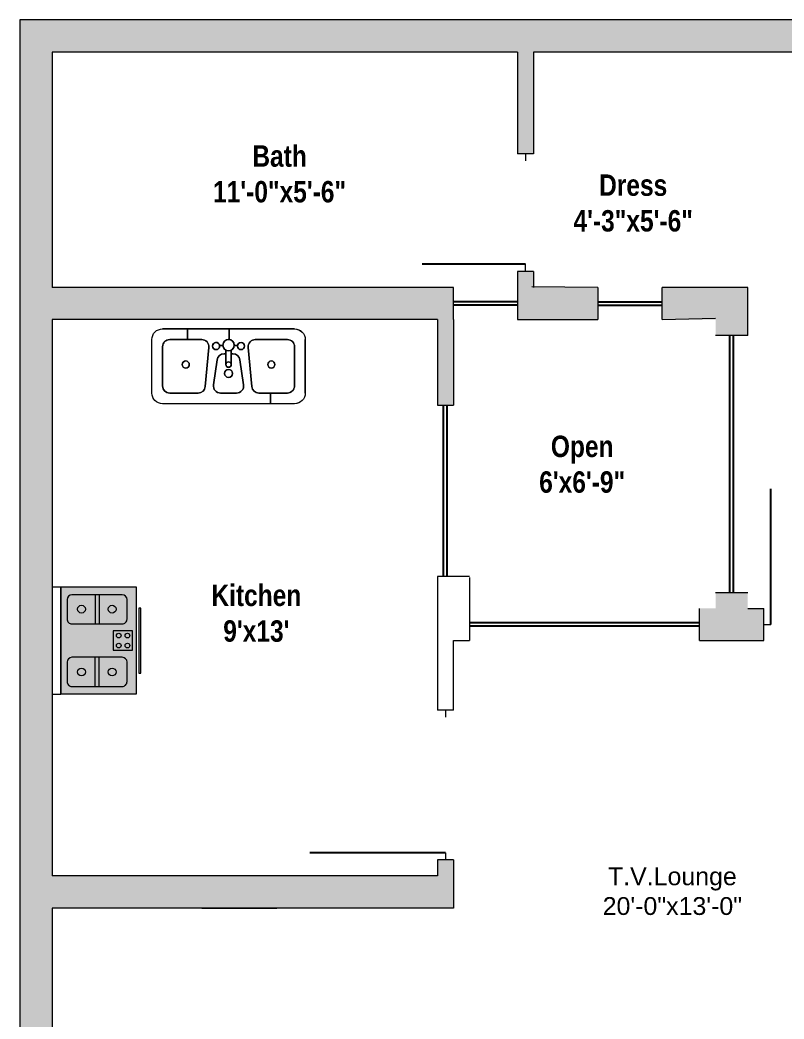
# Model space of a CAD drawing. Header units: inches. Extents: x 57 to 426, y 91 to 658.
# Drawn here: x 57.2 to 271.4, y 377.8 to 657.9 of the extents above; entities that cross this region are included whole.
import ezdxf

# ---------------------------------------------------------------- set-up
doc = ezdxf.new("R2010")
doc.units = ezdxf.units.IN
doc.header["$MEASUREMENT"] = 0
for name, color, linetype in [('dim', 5, 'Continuous'), ('doors', 7, 'Continuous'), ('labels', 7, 'Continuous'), ('windows', 130, 'Continuous')]:
    doc.layers.add(name, color=color, linetype=linetype)
doc.layers.add('FURNITURE', color=144, linetype='Continuous', lineweight=9)
doc.layers.add('line', color=7, linetype='Continuous', lineweight=13)
doc.styles.get("Standard").update_dxf_attribs({"font": 'arial.ttf'})
doc.styles.add('TECH', font='techb___.ttf', dxfattribs={"height": 2.5})

# ---------------------------------------------------------------- blocks, each defined once
blk = doc.blocks.new('FURN-G128')
at = {"layer": 'FURNITURE', "color": 7, "linetype": 'Continuous'}
for p, q in [((951.699619, 675.436587), (966.699619, 675.436587)), ((948.699619, 672.436587), (948.699619, 635.436587)), ((953.699619, 672.436587), (964.699619, 672.436587)), ((969.699619, 672.436587), (969.699619, 635.436587)), ((951.699619, 670.436587), (951.699619, 662.444834)), ((966.699619, 670.436587), (966.699619, 661.444834)), ((953.518548, 660.453048), (964.518548, 659.453048)), ((951.699619, 656.166282), (951.699619, 651.706892)), ((953.982462, 658.146181), (960.982462, 657.146181)), ((959.699619, 654.686587), (963.736002, 654.686587)), ((959.699619, 653.186587), (963.736002, 653.186587)), ((962.699619, 655.166282), (962.699619, 654.686587)), ((962.699619, 653.189639), (962.699619, 652.706892)), ((953.982462, 649.726993), (960.982462, 650.726993)), ((953.518548, 647.420126), (964.518548, 648.420126)), ((951.699619, 637.436587), (951.699619, 645.428339)), ((966.699619, 637.436587), (966.699619, 646.428339)), ((953.699619, 635.436587), (964.699619, 635.436587)), ((951.699619, 632.436587), (966.699619, 632.436587))]:
    blk.add_line(p, q, dxfattribs=at)
at = {"layer": 'FURNITURE', "color": 120, "linetype": 'Continuous'}
blk.add_lwpolyline([(969.699619, 654.144815), (966.695311, 654.144815, -0.468519), (965.049373, 652.357401), (965.049373, 651.422386, -2.152654), (963.881442, 650.436587, -0.464543), (965.049373, 651.422386), (965.049373, 652.357401, -0.262509), (963.736002, 653.186587), (962.699619, 653.186587), (962.699619, 652.706892, -0.373238), (960.982462, 650.726993), (953.982462, 649.726993, -0.456412), (951.699619, 651.706892), (951.699619, 656.166282, -0.456412), (953.982462, 658.146181), (960.982462, 657.146181, -0.373238), (962.699619, 655.166282), (962.699619, 654.686587), (963.736002, 654.686587, -0.262509), (965.049373, 655.515772), (965.049373, 656.450788, -0.464543), (963.881442, 657.436587, -1), (965.881442, 657.436587, -0.365614), (965.049373, 656.450788), (965.049373, 655.515772, -0.39029), (966.695311, 654.144815), (969.699619, 654.144815), (969.699619, 672.436587, 0.414214), (966.699619, 675.436587), (951.699619, 675.436587, 0.414214), (948.699619, 672.436587), (948.699619, 665.739959), (951.699619, 665.739959), (951.699619, 670.436587, -0.414214), (953.699619, 672.436587), (964.699619, 672.436587, -0.414214), (966.699619, 670.436587), (966.699619, 661.444834, -0.441024), (964.518548, 659.453048), (953.518548, 660.453048, -0.387902), (951.699619, 662.444834), (951.699619, 665.739959), (948.699619, 665.739959), (948.699619, 635.436587, 0.414214), (951.699619, 632.436587), (966.699619, 632.436587, 0.414214), (969.699619, 635.436587), (969.699619, 642.402897), (966.699619, 642.402897), (966.699619, 637.436587, -0.414214), (964.699619, 635.436587), (953.699619, 635.436587, -0.414214), (951.699619, 637.436587), (951.699619, 645.428339, -0.387902), (953.518548, 647.420126), (964.518548, 648.420126, -0.441024), (966.699619, 646.428339), (966.699619, 642.402897), (969.699619, 642.402897)], format="xyb", close=True, dxfattribs=at)
at = {"layer": 'FURNITURE', "color": 121, "linetype": 'Continuous'}
for points in [[(966.699619, 670.436587, 0.414214), (964.699619, 672.436587), (953.699619, 672.436587, 0.414214), (951.699619, 670.436587), (951.699619, 662.444834, 0.387902), (953.518548, 660.453048), (964.518548, 659.453048, 0.441024), (966.699619, 661.444834)], [(962.699619, 652.706892), (962.699619, 653.186587), (959.699619, 653.186587, -0.414214), (958.949619, 653.936587, -0.414214), (959.699619, 654.686587), (962.699619, 654.686587), (962.699619, 655.166282, 0.373238), (960.982462, 657.146181), (953.982462, 658.146181, 0.456412), (951.699619, 656.166282), (951.699619, 651.706892, 0.456412), (953.982462, 649.726993), (960.982462, 650.726993, 0.373238)], [(966.699619, 646.428339, 0.441024), (964.518548, 648.420126), (953.518548, 647.420126, 0.387902), (951.699619, 645.428339), (951.699619, 637.436587, 0.414214), (953.699619, 635.436587), (964.699619, 635.436587, 0.414214), (966.699619, 637.436587)]]:
    blk.add_lwpolyline(points, format="xyb", close=True, dxfattribs=at)
at = {"layer": 'FURNITURE', "color": 250, "linetype": 'Continuous'}
for points in [[(960.699619, 665.936587, 1), (958.699619, 665.936587, 1)], [(958.317653, 653.936587, 1), (956.081585, 653.936587, 1)], [(960.699619, 641.936587, 1), (958.699619, 641.936587, 1)]]:
    blk.add_lwpolyline(points, format="xyb", close=True, dxfattribs=at)
at = {"layer": 'FURNITURE', "color": 1, "linetype": 'Continuous'}
blk.add_lwpolyline([(963.881442, 657.436587, 1), (965.881442, 657.436587, 1)], format="xyb", close=True, dxfattribs=at)
at = {"layer": 'FURNITURE', "color": 31, "linetype": 'Continuous'}
for points in [[(966.709082, 653.936587, 1), (963.546804, 653.936587, 1)], [(960.449619, 653.936587, 1), (958.949619, 653.936587, 1)]]:
    blk.add_lwpolyline(points, format="xyb", close=True, dxfattribs=at)
at = {"layer": 'FURNITURE', "color": 51, "linetype": 'Continuous'}
blk.add_lwpolyline([(963.736002, 654.686587), (959.699619, 654.686587, -1), (959.699619, 653.186587), (963.736002, 653.186587, -0.124187), (963.546804, 653.936587, -0.124187)], format="xyb", close=True, dxfattribs=at)
at = {"layer": 'FURNITURE', "color": 160, "linetype": 'Continuous'}
blk.add_lwpolyline([(965.881442, 650.436587, 1), (963.881442, 650.436587, 1)], format="xyb", close=True, dxfattribs=at)
at = {"layer": 'FURNITURE', "color": 7, "linetype": 'Continuous'}
for centre, radius in [((959.699619, 665.936587), 1), ((964.881442, 657.436587), 1), ((965.127943, 653.936587), 1.581139), ((957.199619, 653.936587), 1.118034), ((959.699619, 653.936587), 0.75), ((964.881442, 650.436587), 1), ((959.699619, 641.936587), 1)]:
    blk.add_circle(centre, radius, dxfattribs=at)
for centre, radius, start, end in [((951.699619, 672.436587), 3, 90, 180), ((966.699619, 672.436587), 3, 0, 90), ((953.699619, 670.436587), 2, 90, 180), ((964.699619, 670.436587), 2, 0, 90), ((953.699619, 662.444834), 2, 180, 264.805571), ((964.699619, 661.444834), 2, 264.805571, 0), ((953.699619, 656.166282), 2, 81.869898, 180), ((960.699619, 655.166282), 2, 0, 81.869898), ((960.699619, 652.706892), 2, 278.130102, 0), ((953.699619, 651.706892), 2, 180, 278.130102), ((953.699619, 645.428339), 2, 95.194429, 180), ((964.699619, 646.428339), 2, 0, 95.194429), ((953.699619, 637.436587), 2, 180, 270), ((964.699619, 637.436587), 2, 270, 0), ((951.699619, 635.436587), 3, 180, 270), ((966.699619, 635.436587), 3, 270, 0)]:
    blk.add_arc(centre, radius, start, end, dxfattribs=at)
blk = doc.blocks.new('FURN-G127')
at = {"layer": 'FURNITURE', "color": 7, "linetype": 'Continuous'}
for p, q in [((994.907543, 653.856459), (973.7169, 653.856459)), ((973.7169, 653.856459), (973.7169, 623.862227)), ((997.339962, 653.879409), (994.875942, 653.879409)), ((994.875942, 653.879409), (994.875942, 623.876387)), ((994.907543, 623.862227), (994.907543, 653.856459)), ((997.339962, 623.876387), (997.339962, 653.879409)), ((976.321636, 650.373732), (976.321636, 644.936324)), ((991.772442, 651.745925), (977.693813, 651.745925)), ((984.183865, 651.745925), (984.183865, 643.576735)), ((985.29002, 651.673445), (985.29002, 643.500228)), ((993.144619, 644.936324), (993.144619, 650.373732)), ((973.06216, 648.009261), (972.482387, 648.009261)), ((972.482387, 648.009261), (972.482387, 629.746535)), ((973.06216, 629.746535), (973.06216, 648.009261)), ((980.211483, 641.612044), (974.82513, 641.612044)), ((974.82513, 641.612044), (974.82513, 636.153182)), ((977.693813, 643.564131), (991.772442, 643.564131)), ((980.211483, 636.153182), (980.211483, 641.612044)), ((974.82513, 636.153182), (980.211483, 636.153182)), ((991.772442, 634.201094), (977.693813, 634.201094)), ((984.183865, 626.019332), (984.183865, 634.188521)), ((985.29002, 626.091811), (985.29002, 634.265029)), ((976.321636, 632.828932), (976.321636, 627.391524)), ((993.144619, 627.391524), (993.144619, 632.828932)), ((972.482387, 629.746535), (973.06216, 629.746535)), ((977.693813, 626.019332), (991.772442, 626.019332)), ((973.7169, 623.862227), (994.907543, 623.862227)), ((994.875942, 623.876387), (997.339962, 623.876387))]:
    blk.add_line(p, q, dxfattribs=at)
for centre, radius in [((980.511013, 647.687789), 1.101392), ((989.100185, 647.687789), 1.101392), ((976.216274, 640.26921), 0.658514), ((978.669186, 640.26921), 0.658514), ((976.216274, 637.496016), 0.658514), ((978.669186, 637.496016), 0.658514), ((980.511013, 630.077468), 1.101392), ((989.100185, 630.077468), 1.101392)]:
    blk.add_circle(centre, radius, dxfattribs=at)
for centre, start, end in [((977.693813, 650.373732), 90.000003, 180.000005), ((991.772442, 650.373732), 0, 90.000003), ((977.693813, 644.936324), 180.000005, 270.000001), ((991.772442, 644.936324), 270.000001, 0), ((977.693813, 632.828932), 90.000003, 180.000005), ((991.772442, 632.828932), 0, 90.000003), ((977.693813, 627.391524), 180.000005, 270.000001), ((991.772442, 627.391524), 270.000001, 0)]:
    blk.add_arc(centre, 1.372175, start, end, dxfattribs=at)
blk = doc.blocks.new('FURN-G126')
at = {"layer": 'FURNITURE', "color": 63, "linetype": 'Continuous'}
for points in [[(994.875942, 623.876387), (994.875942, 653.856459), (973.7169, 653.856459)], [(973.7169, 653.856459), (973.7169, 623.862227), (994.875942, 623.876387)], [(973.7169, 623.862227), (994.907543, 623.862227), (994.875942, 623.876387)], [(994.907543, 623.862227), (994.907543, 623.876387), (994.875942, 623.876387)]]:
    blk.add_solid(points, dxfattribs=at)
at = {"layer": 'FURNITURE'}
blk.add_blockref('FURN-G127', (0, 0), dxfattribs=at)

msp = doc.modelspace()

# ---------------------------------------------------------------- hatches: boundary and pattern name
at = {"layer": 'dim'}
h = msp.add_hatch(color=38, dxfattribs=at)
h.paths.add_polyline_path([(57.22, 108.98), (75.22, 108.98), (75.22, 122.48), (66.22, 122.48), (66.22, 303.92), (135.22, 303.92), (135.22, 312.92), (135.17, 312.92), (66.22, 312.92), (66.22, 408.92), (178.72, 408.92), (178.72, 422.42), (174.22, 422.42), (174.22, 417.92), (66.22, 417.92), (66.22, 573.92), (174.22, 573.92), (174.22, 549.92), (178.72, 549.92), (178.72, 573.92), (178.72, 582.92), (66.22, 582.92), (66.22, 648.92), (196.72, 648.92), (196.72, 620.42), (201.22, 620.42), (201.22, 648.92), (417.22, 648.92), (417.22, 492.92), (307.72, 492.92), (307.72, 483.92), (417.22, 483.92), (417.22, 327.92), (387.22, 327.92), (387.22, 318.92), (417.22, 318.92), (417.22, 174.98), (326.33, 174.98), (326.33, 165.98), (340.72, 165.98), (340.72, 161.48), (345.22, 161.48), (345.22, 170.48), (417.22, 170.48), (417.22, 113.48), (345.22, 113.48), (345.22, 134.48), (340.72, 134.48), (340.72, 108.98), (426.22, 108.98), (426.22, 373.82), (426.22, 657.92), (57.22, 657.92)])
h.paths.add_polyline_path([(219.22, 573.92), (219.22, 582.92), (201.22, 582.92), (201.22, 587.42), (196.72, 587.42), (196.72, 582.92), (196.72, 573.92)], flags=17)
h.paths.add_polyline_path([(252.22, 573.92), (252.22, 569.42), (261.22, 569.42), (261.22, 582.92), (237.22, 582.92), (237.22, 573.92)], flags=17)
h.paths.add_polyline_path([(265.72, 483.92), (265.72, 492.92), (261.22, 492.92), (261.22, 497.42), (252.22, 497.42), (252.22, 492.92), (247.72, 492.92), (247.72, 483.92)], flags=17)
h.paths.add_polyline_path([(187.72, 312.92), (177.22, 312.92), (177.22, 303.92), (187.72, 303.92)], flags=17)
h.paths.add_polyline_path([(255.22, 318.92), (270.22, 318.92), (270.22, 327.92), (246.22, 327.92), (246.22, 312.92), (241.72, 312.92), (241.72, 303.92), (246.22, 303.92), (246.22, 299.42), (255.22, 299.42)], flags=17)
h.paths.add_polyline_path([(255.22, 257.42), (246.22, 257.42), (246.22, 165.98), (260.44, 165.98), (260.44, 174.98), (255.22, 174.98)], flags=17)
h.paths.add_polyline_path([(243.22, 122.48), (243.22, 108.98), (261.22, 108.98), (261.22, 122.48)], flags=17)

# ---------------------------------------------------------------- linework, layer by layer
at = {"layer": 'doors', "color": 42}
for p, q in [((198.97, 589.42), (169.97, 589.42)), ((267.72, 488.42), (267.72, 526.42)), ((176.47, 424.42), (138.47, 424.42))]:
    msp.add_line(p, q, dxfattribs=at)
at = {"layer": 'line'}
for p, q in [((57.22, 657.92), (57.22, 108.98)), ((426.22, 657.92), (57.22, 657.92)), ((66.22, 648.92), (66.22, 582.92)), ((196.72, 648.92), (66.22, 648.92)), ((196.72, 648.92), (196.72, 620.42)), ((201.22, 648.92), (201.22, 620.42)), ((417.22, 648.92), (201.22, 648.92)), ((198.97, 620.42), (198.97, 618.42)), ((198.97, 587.42), (198.97, 589.42)), ((196.72, 587.42), (196.72, 582.92)), ((201.22, 587.42), (196.72, 587.42)), ((201.22, 587.42), (201.22, 582.92)), ((178.72, 582.92), (66.22, 582.92)), ((178.72, 573.92), (178.72, 582.92)), ((196.72, 582.92), (196.72, 573.92)), ((219.22, 582.92), (200.69, 583.13)), ((219.22, 582.92), (219.22, 573.92)), ((261.22, 582.92), (237.22, 582.92)), ((237.22, 573.92), (237.22, 582.92)), ((261.22, 569.42), (261.22, 582.92)), ((237.22, 573.92), (252.22, 574.33)), ((66.22, 573.92), (66.22, 417.92)), ((174.22, 573.92), (66.22, 573.92)), ((174.22, 573.92), (174.22, 549.92)), ((178.72, 573.92), (178.72, 549.92)), ((196.72, 573.92), (219.22, 573.92)), ((252.44, 569.42), (252.22, 569.42)), ((261.22, 569.42), (252.22, 569.42)), ((174.22, 549.92), (178.72, 549.92)), ((174.22, 501.92), (174.22, 464.42)), ((183.22, 501.92), (174.22, 501.92)), ((183.22, 501.63), (183.22, 483.92)), ((252.22, 497.42), (261.22, 497.42)), ((247.72, 483.92), (247.72, 492.92)), ((261.22, 492.92), (265.72, 492.92)), ((265.72, 483.92), (265.72, 492.92)), ((265.72, 488.42), (267.72, 488.42)), ((178.72, 464.42), (178.72, 483.92)), ((178.72, 483.92), (183.22, 483.92)), ((247.72, 483.92), (265.72, 483.92)), ((178.72, 464.42), (174.22, 464.42)), ((176.47, 464.42), (176.47, 462.42)), ((178.72, 464.42), (178.72, 464.42)), ((176.47, 424.42), (176.47, 422.42)), ((174.22, 422.42), (174.22, 417.92)), ((178.72, 422.42), (174.22, 422.42)), ((178.72, 422.42), (174.22, 422.42)), ((178.72, 422.42), (178.72, 408.92)), ((174.22, 417.92), (66.22, 417.92)), ((66.22, 408.92), (66.22, 312.92)), ((178.72, 408.92), (66.22, 408.92)), ((108.22, 408.92), (129.22, 408.92))]:
    msp.add_line(p, q, dxfattribs=at)
at = {"layer": 'line', "color": 0}
msp.add_line((201.22, 620.42), (196.72, 620.42), dxfattribs=at)
at = {"layer": 'windows'}
for p, q in [((196.72, 578.92), (178.72, 578.92)), ((196.72, 577.92), (178.72, 577.92)), ((219.22, 578.92), (237.22, 578.92)), ((219.22, 577.92), (237.22, 577.92)), ((256.22, 497.42), (256.22, 569.42)), ((257.22, 497.42), (257.22, 569.42)), ((175.97, 501.92), (175.97, 549.92)), ((176.97, 501.92), (176.97, 549.92)), ((247.72, 488.92), (183.22, 488.92)), ((247.72, 487.92), (183.22, 487.92))]:
    msp.add_line(p, q, dxfattribs=at)

# ---------------------------------------------------------------- block references
at = {"layer": 'FURNITURE', "xscale": -1, "rotation": 270}
msp.add_blockref('FURN-G128', (-538.25, -398.39), dxfattribs=at)
at = {"layer": 'FURNITURE', "rotation": 180}
msp.add_blockref('FURN-G126', (1063.56, 1122.79), dxfattribs=at)

# ---------------------------------------------------------------- texts
at = {"layer": 'labels', "color": 3, "char_height": 6, "attachment_point": 2, "style": 'TECH'}
for s, insert in [('Bath\\P11\'-0"x5\'-6"', (129.99, 622.77)), ('Dress\\P4\'-3"x5\'-6"', (229.12, 614.61)), ('Open\\P6\'x6\'-9"', (214.82, 541.37)), ("Kitchen\\P9'x13'", (123.48, 499.6))]:
    msp.add_mtext(s, dxfattribs=dict(at, insert=insert))
at = {"layer": 'labels', "color": 3, "insert": (240.11, 413.62), "char_height": 5, "attachment_point": 5}
msp.add_mtext('T.V.Lounge\\P20\'-0"x13\'-0"', dxfattribs=at)

doc.saveas('drawing.dxf')
